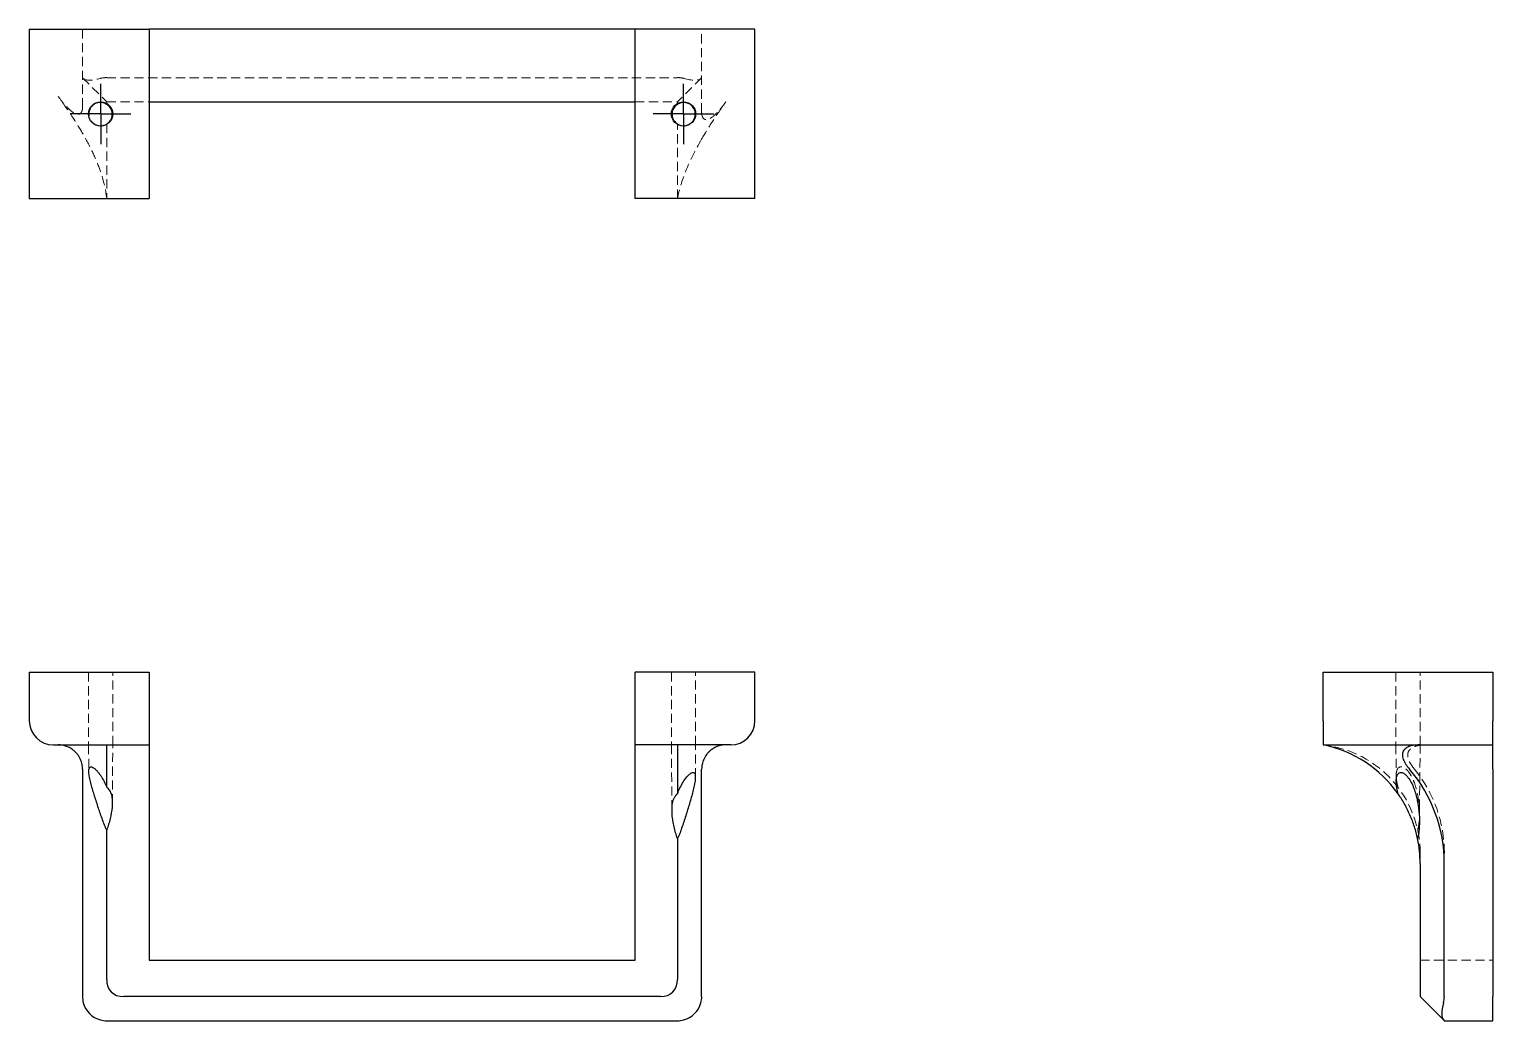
# Model space of a CAD drawing. Header units: millimetres. Extents: x 33 to 235, y 33 to 170.
import ezdxf

# ---------------------------------------------------------------- set-up
doc = ezdxf.new("R2010")
doc.units = ezdxf.units.MM
doc.linetypes.add('HIDDEN', pattern=[1.905, 1.27, -0.635])
doc.layers.add('10', color=7, linetype='Continuous')

# ---------------------------------------------------------------- blocks, each defined once
blk = doc.blocks.new('SW_CENTERMARKSYMBOL_0')
at = {"layer": '10', "color": 0}
for p, q in [((0, 2.5), (0, 4.17)), ((0, 0), (0, 2.5)), ((-2.5, 0), (-4.17, 0)), ((0, 0), (-2.5, 0)), ((0, 0), (0, -2.5)), ((0, 0), (2.5, 0)), ((2.5, 0), (4.17, 0)), ((0, -2.5), (0, -4.17))]:
    blk.add_line(p, q, dxfattribs=at)
blk = doc.blocks.new('SW_CENTERMARKSYMBOL_1')
at = {"layer": '10', "color": 0}
for p, q in [((0, 2.5), (0, 4.17)), ((0, 0), (0, 2.5)), ((-2.5, 0), (-4.17, 0)), ((0, 0), (-2.5, 0)), ((0, 0), (0, -2.5)), ((0, 0), (2.5, 0)), ((2.5, 0), (4.17, 0)), ((0, -2.5), (0, -4.17))]:
    blk.add_line(p, q, dxfattribs=at)

msp = doc.modelspace()

# ---------------------------------------------------------------- linework, layer by layer
at = {"color": 7, "linetype": 'Continuous', "lineweight": 25}
for p, q in [((33, 169.68), (33, 146.32)), ((33, 169.68), (49.51, 169.68)), ((49.51, 169.68), (49.51, 146.32)), ((116.49, 169.68), (49.51, 169.68)), ((133, 169.68), (116.49, 169.68)), ((116.49, 146.32), (116.49, 169.68)), ((133, 146.32), (133, 169.68)), ((49.51, 159.67), (116.49, 159.67)), ((33, 146.32), (49.51, 146.32)), ((133, 146.32), (116.49, 146.32)), ((33, 81.02), (33, 74.35)), ((33, 81.02), (49.51, 81.02)), ((49.51, 81.02), (49.51, 71.01)), ((116.49, 71.01), (116.49, 81.02)), ((133, 81.02), (116.49, 81.02)), ((133, 74.35), (133, 81.02)), ((211.32, 74.35), (211.32, 81.02)), ((211.32, 81.02), (234.68, 81.02)), ((234.68, 81.02), (234.68, 74.35)), ((211.32, 74.35), (211.32, 71.01)), ((234.68, 71.01), (234.68, 74.35)), ((36.34, 71.01), (43.67, 71.01)), ((43.67, 65.17), (43.67, 71.01)), ((43.67, 71.01), (49.51, 71.01)), ((122.33, 71.01), (116.49, 71.01)), ((116.49, 54.67), (116.49, 71.01)), ((122.33, 71.01), (122.33, 64.27)), ((129.66, 71.01), (122.33, 71.01)), ((211.32, 71.01), (234.68, 71.01)), ((234.68, 67.67), (234.68, 71.01)), ((40.34, 67.67), (40.34, 56.09)), ((125.66, 54.67), (125.66, 67.67)), ((234.68, 67.67), (234.68, 36.32)), ((43.67, 56.09), (43.67, 59.28)), ((122.33, 58.09), (122.33, 54.67)), ((40.34, 56.09), (40.34, 36.32)), ((43.67, 38.68), (43.67, 56.09)), ((49.51, 56.09), (49.51, 41.32)), ((116.49, 41.32), (116.49, 54.67)), ((122.33, 54.67), (122.33, 38.68)), ((125.66, 36.32), (125.66, 54.67)), ((224.67, 54.67), (224.67, 38.68)), ((228, 36.32), (228, 54.67)), ((49.51, 41.32), (116.49, 41.32)), ((224.67, 38.68), (224.67, 36.32)), ((119.97, 36.32), (46.03, 36.32)), ((224.67, 36.32), (227.89, 33.1)), ((234.68, 32.98), (234.68, 36.32)), ((43.67, 32.98), (122.33, 32.98)), ((227.89, 33.1), (228, 32.98)), ((228, 32.98), (234.68, 32.98))]:
    msp.add_line(p, q, dxfattribs=at)
at = {"color": 7, "linetype": 'HIDDEN', "lineweight": 18}
for p, q in [((40.34, 169.68), (40.34, 158.89)), ((125.66, 158.2), (125.66, 169.68)), ((40.34, 163), (43.67, 159.67)), ((43.67, 163), (122.33, 163)), ((125.66, 163), (122.33, 159.67)), ((43.67, 159.67), (43.67, 159.32)), ((43.67, 159.67), (49.51, 159.67)), ((116.49, 159.67), (122.33, 159.67)), ((122.33, 159.31), (122.33, 159.67)), ((43.67, 156.61), (43.67, 146.32)), ((122.33, 146.32), (122.33, 156.62)), ((41.17, 81.02), (41.17, 71.01)), ((44.51, 71.01), (44.51, 81.02)), ((121.49, 81.02), (121.49, 71.01)), ((124.83, 71.01), (124.83, 81.02)), ((221.33, 81.02), (221.33, 71.01)), ((224.67, 71.01), (224.67, 81.02)), ((41.17, 71.01), (41.2, 67.38)), ((44.44, 62.95), (44.51, 71.01)), ((121.49, 71.01), (121.57, 61.93)), ((124.79, 66.53), (124.83, 71.01)), ((234.68, 71.01), (219.33, 71.01)), ((221.33, 71.01), (221.38, 65.95)), ((224.57, 60.29), (224.67, 71.01)), ((225.39, 71.01), (234.68, 71.01)), ((224.67, 56.09), (224.67, 54.67)), ((228, 56.09), (228, 54.67)), ((224.67, 41.32), (234.68, 41.32))]:
    msp.add_line(p, q, dxfattribs=at)
at = {"color": 7, "linetype": 'Continuous', "lineweight": 25, "flags": 128}
msp.add_lwpolyline([(49.51, 71.01), (49.51, 70.83), (49.51, 70.55), (49.51, 70.17), (49.51, 69.7), (49.51, 69.14), (49.51, 68.5), (49.51, 67.77), (49.51, 66.97), (49.51, 66.1), (49.51, 65.16), (49.51, 64.16), (49.51, 63.11), (49.51, 62.01), (49.51, 60.88), (49.51, 59.71), (49.51, 58.52), (49.51, 57.31), (49.51, 56.09)], dxfattribs=at)
at = {"color": 7, "linetype": 'Continuous', "lineweight": 25}
for centre in [(42.84, 158), (123.16, 158)]:
    msp.add_circle(centre, 1.67, dxfattribs=at)
at = {"color": 7, "linetype": 'HIDDEN', "lineweight": 18}
for centre, radius, start, end in [((43.67, 159.67), 3.34, 90, 105), ((122.33, 159.67), 3.34, 75, 90), ((209.66, 56.09), 15.01, 0, 83.6206), ((209.66, 56.09), 18.35, 0, 39.1459)]:
    msp.add_arc(centre, radius, start, end, dxfattribs=at)
at = {"color": 7, "linetype": 'Continuous', "lineweight": 25}
for centre, radius, start, end in [((36.34, 74.35), 3.34, 180, 270), ((129.66, 74.35), 3.34, 270, 0), ((207.99, 54.67), 16.68, 35.1669, 78.463), ((207.99, 54.67), 20.01, 0, 40.5288), ((207.99, 54.67), 16.68, 0, 11.8424), ((43.67, 36.32), 3.34, 180, 195), ((122.33, 36.32), 3.34, 345, 0), ((224.67, 36.32), 3.34, 345, 0), ((43.67, 36.32), 3.34, 195, 255), ((122.33, 36.32), 3.34, 285, 345), ((43.67, 36.32), 3.34, 255, 270), ((122.33, 36.32), 3.34, 270, 285)]:
    msp.add_arc(centre, radius, start, end, dxfattribs=at)
at = {"color": 7, "linetype": 'HIDDEN', "lineweight": 18}
for centre, major_axis, start_param, end_param in [((43.67, 164.39), (3.31, 1.37), 3.272492, 4.31969), ((122.33, 164.39), (3.31, -1.37), 5.105088, 6.152286)]:
    msp.add_ellipse(centre, major_axis=major_axis, ratio=0.317837, start_param=start_param, end_param=end_param, dxfattribs=at)
at = {"color": 7, "linetype": 'Continuous', "lineweight": 25}
for centre, major_axis, ratio, start_param, end_param in [((48.39, 41.04), (-4.09, -4.09), 0.57735, 5.759587, 6.806784), ((117.61, 41.04), (4.09, -4.09), 0.57735, 5.759587, 6.806784), ((229.39, 36.32), (1.37, 3.31), 0.317837, 1.963495, 3.010693)]:
    msp.add_ellipse(centre, major_axis=major_axis, ratio=ratio, start_param=start_param, end_param=end_param, dxfattribs=at)
at = {"color": 7, "linetype": 'HIDDEN', "lineweight": 18}
for points, knots in [([(40.34, 158.89), (40.34, 158.71), (40.32, 158.56), (40.23, 158.28), (40.16, 158.15), (40, 158.03), (39.94, 158), (39.81, 157.96), (39.73, 157.96), (39.57, 157.97), (39.48, 157.99), (39.3, 158.06), (39.2, 158.11), (38.92, 158.28), (38.73, 158.43), (38.36, 158.76), (38.18, 158.95), (37.65, 159.53), (37.32, 159.96), (37, 160.39)], [0, 0, 0, 0, 0.125, 0.125, 0.25, 0.25, 0.3125, 0.3125, 0.375, 0.375, 0.4375, 0.4375, 0.5, 0.5, 0.625, 0.625, 0.75, 0.75, 1, 1, 1, 1]), ([(40.34, 155.34), (39.91, 156.08), (39.42, 156.86), (38.32, 158.54), (37.7, 159.43), (37, 160.39)], [0, 0, 0, 0, 0.5, 0.5, 1, 1, 1, 1]), ([(129, 159.67), (128.68, 159.23), (128.36, 158.81), (127.84, 158.22), (127.66, 158.03), (127.37, 157.77), (127.28, 157.69), (127.09, 157.54), (126.99, 157.48), (126.8, 157.36), (126.71, 157.32), (126.52, 157.25), (126.43, 157.23), (126.19, 157.21), (126.05, 157.26), (125.89, 157.39), (125.85, 157.44), (125.78, 157.57), (125.75, 157.64), (125.68, 157.86), (125.66, 158.02), (125.66, 158.2)], [0, 0, 0, 0, 0.25, 0.25, 0.375, 0.375, 0.4375, 0.4375, 0.5, 0.5, 0.5625, 0.5625, 0.625, 0.625, 0.75, 0.75, 0.8125, 0.8125, 0.875, 0.875, 1, 1, 1, 1]), ([(125.66, 154.54), (126.1, 155.3), (126.59, 156.1), (127.69, 157.8), (128.31, 158.7), (129, 159.67)], [0, 0, 0, 0, 0.5, 0.5, 1, 1, 1, 1]), ([(43.67, 146.32), (43.53, 147.66), (43.2, 149.02), (42.4, 151.22), (42.08, 151.98), (41.31, 153.59), (40.87, 154.43), (40.34, 155.34)], [0, 0, 0, 0, 0.5, 0.5, 0.75, 0.75, 1, 1, 1, 1]), ([(122.33, 146.32), (122.57, 147.54), (122.95, 148.8), (124.03, 151.5), (124.73, 152.94), (125.66, 154.54)], [0, 0, 0, 0, 0.5, 0.5, 1, 1, 1, 1]), ([(223.89, 67.67), (223.71, 67.88), (223.56, 68.1), (223.28, 68.55), (223.15, 68.78), (223.03, 69.14), (223, 69.25), (222.96, 69.48), (222.96, 69.6), (222.97, 69.81), (222.99, 69.91), (223.06, 70.1), (223.11, 70.18), (223.28, 70.41), (223.43, 70.54), (223.76, 70.73), (223.95, 70.8), (224.53, 70.97), (224.96, 71.01), (225.39, 71.01)], [0, 0, 0, 0, 0.125, 0.125, 0.25, 0.25, 0.3125, 0.3125, 0.375, 0.375, 0.4375, 0.4375, 0.5, 0.5, 0.625, 0.625, 0.75, 0.75, 1, 1, 1, 1]), ([(224.32, 59.28), (224.37, 59.4), (224.4, 59.53), (224.46, 59.79), (224.48, 59.93), (224.53, 60.33), (224.55, 60.6), (224.6, 61.42), (224.59, 61.97), (224.51, 63.06), (224.44, 63.61), (224.22, 64.7), (224.08, 65.24), (223.79, 66.03), (223.67, 66.29), (223.41, 66.8), (223.26, 67.05), (222.99, 67.4), (222.9, 67.51), (222.69, 67.71), (222.58, 67.8), (222.33, 67.94), (222.2, 67.99), (221.96, 68), (221.85, 67.97), (221.67, 67.86), (221.61, 67.78), (221.5, 67.6), (221.46, 67.5), (221.41, 67.28), (221.39, 67.17), (221.37, 66.93), (221.37, 66.82), (221.38, 66.45), (221.41, 66.2), (221.49, 65.69), (221.55, 65.43), (221.61, 65.17)], [0, 0, 0, 0, 0.03125, 0.03125, 0.0625, 0.0625, 0.125, 0.125, 0.25, 0.25, 0.375, 0.375, 0.5, 0.5, 0.5625, 0.5625, 0.625, 0.625, 0.65625, 0.65625, 0.6875, 0.6875, 0.71875, 0.71875, 0.75, 0.75, 0.78125, 0.78125, 0.8125, 0.8125, 0.84375, 0.84375, 0.875, 0.875, 0.9375, 0.9375, 1, 1, 1, 1])]:
    msp.add_open_spline(points, degree=3, knots=knots, dxfattribs=at)
at = {"color": 7, "linetype": 'Continuous', "lineweight": 25}
for points, knots in [([(43.67, 159.32), (43.58, 159.38), (43.37, 159.49), (43.11, 159.56), (42.76, 159.6), (42.34, 159.54), (41.91, 159.34), (41.57, 159.03), (41.36, 158.71), (41.25, 158.37), (41.19, 158.1), (41.21, 157.87), (41.22, 157.78)], [0, 0, 0, 0, 0.076901, 0.155782, 0.252, 0.423978, 0.597901, 0.716027, 0.835726, 0.894797, 0.954783, 1, 1, 1, 1]), ([(43.67, 156.61), (43.88, 156.74), (44.02, 156.88), (44.24, 157.18), (44.31, 157.33), (44.41, 157.62), (44.43, 157.76), (44.44, 158.03), (44.43, 158.16), (44.36, 158.51), (44.27, 158.72), (44.02, 159.07), (43.86, 159.21), (43.67, 159.32)], [0, 0, 0, 0, 0.125, 0.125, 0.25, 0.25, 0.375, 0.375, 0.5, 0.5, 0.75, 0.75, 1, 1, 1, 1]), ([(122.33, 156.62), (122.43, 156.56), (122.54, 156.5), (122.8, 156.42), (122.94, 156.39), (123.26, 156.37), (123.43, 156.38), (123.72, 156.46), (123.82, 156.5), (124.03, 156.61), (124.13, 156.68), (124.35, 156.87), (124.45, 156.98), (124.57, 157.17), (124.61, 157.24), (124.67, 157.37), (124.69, 157.43), (124.75, 157.61), (124.77, 157.72), (124.79, 157.93), (124.79, 158.02), (124.77, 158.28), (124.73, 158.43), (124.63, 158.68), (124.57, 158.79), (124.37, 159.08), (124.22, 159.22), (123.88, 159.43), (123.71, 159.5), (123.35, 159.58), (123.17, 159.59), (122.88, 159.54), (122.78, 159.52), (122.63, 159.47), (122.57, 159.45), (122.46, 159.39), (122.4, 159.36), (122.33, 159.31)], [0, 0, 0, 0, 0.0625, 0.0625, 0.125, 0.125, 0.1875, 0.1875, 0.21875, 0.21875, 0.25, 0.25, 0.28125, 0.28125, 0.296875, 0.296875, 0.3125, 0.3125, 0.34375, 0.34375, 0.375, 0.375, 0.4375, 0.4375, 0.5, 0.5, 0.625, 0.625, 0.75, 0.75, 0.875, 0.875, 0.9375, 0.9375, 0.96875, 0.96875, 1, 1, 1, 1]), ([(122.33, 159.31), (122.14, 159.2), (121.98, 159.06), (121.8, 158.8), (121.75, 158.7), (121.66, 158.5), (121.62, 158.39), (121.58, 158.15), (121.57, 158.03), (121.58, 157.77), (121.6, 157.63), (121.69, 157.34), (121.76, 157.19), (121.93, 156.97), (121.99, 156.9), (122.14, 156.76), (122.22, 156.69), (122.33, 156.62)], [0, 0, 0, 0, 0.25, 0.25, 0.375, 0.375, 0.5, 0.5, 0.625, 0.625, 0.75, 0.75, 0.875, 0.875, 0.9375, 0.9375, 1, 1, 1, 1]), ([(41.5, 157.06), (41.54, 157.01), (41.63, 156.88), (41.83, 156.69), (42.16, 156.48), (42.56, 156.37), (42.95, 156.36), (43.34, 156.43), (43.55, 156.55), (43.67, 156.61)], [0, 0, 0, 0, 0.047238, 0.115194, 0.223951, 0.406887, 0.5785, 0.754319, 1, 1, 1, 1]), ([(40.34, 67.67), (40.34, 67.88), (40.32, 68.1), (40.23, 68.55), (40.16, 68.78), (40, 69.14), (39.94, 69.25), (39.81, 69.48), (39.73, 69.6), (39.57, 69.81), (39.48, 69.91), (39.3, 70.1), (39.2, 70.18), (38.92, 70.41), (38.73, 70.54), (38.36, 70.73), (38.18, 70.8), (37.65, 70.97), (37.32, 71.01), (37, 71.01)], [0, 0, 0, 0, 0.125, 0.125, 0.25, 0.25, 0.3125, 0.3125, 0.375, 0.375, 0.4375, 0.4375, 0.5, 0.5, 0.625, 0.625, 0.75, 0.75, 1, 1, 1, 1]), ([(129, 71.01), (128.68, 71.01), (128.36, 70.97), (127.84, 70.81), (127.66, 70.74), (127.37, 70.59), (127.28, 70.54), (127.09, 70.41), (126.99, 70.34), (126.8, 70.19), (126.71, 70.1), (126.52, 69.91), (126.43, 69.81), (126.19, 69.49), (126.05, 69.25), (125.89, 68.9), (125.85, 68.78), (125.78, 68.55), (125.75, 68.43), (125.68, 68.1), (125.66, 67.88), (125.66, 67.67)], [0, 0, 0, 0, 0.25, 0.25, 0.375, 0.375, 0.4375, 0.4375, 0.5, 0.5, 0.5625, 0.5625, 0.625, 0.625, 0.75, 0.75, 0.8125, 0.8125, 0.875, 0.875, 1, 1, 1, 1]), ([(224.67, 71.01), (224.23, 71.01), (223.81, 70.97), (223.22, 70.81), (223.03, 70.74), (222.77, 70.59), (222.69, 70.54), (222.54, 70.41), (222.48, 70.34), (222.36, 70.19), (222.32, 70.1), (222.25, 69.91), (222.23, 69.81), (222.21, 69.49), (222.26, 69.25), (222.39, 68.9), (222.44, 68.78), (222.57, 68.55), (222.64, 68.43), (222.86, 68.1), (223.02, 67.88), (223.2, 67.67)], [0, 0, 0, 0, 0.25, 0.25, 0.375, 0.375, 0.4375, 0.4375, 0.5, 0.5, 0.5625, 0.5625, 0.625, 0.625, 0.75, 0.75, 0.8125, 0.8125, 0.875, 0.875, 1, 1, 1, 1]), ([(43.67, 59.28), (43.6, 59.4), (43.54, 59.53), (43.43, 59.79), (43.38, 59.93), (43.22, 60.33), (43.12, 60.6), (42.83, 61.42), (42.65, 61.97), (42.29, 63.06), (42.11, 63.61), (41.77, 64.7), (41.61, 65.24), (41.41, 66.03), (41.35, 66.29), (41.26, 66.8), (41.22, 67.05), (41.2, 67.4), (41.2, 67.51), (41.23, 67.71), (41.25, 67.8), (41.34, 67.94), (41.4, 67.99), (41.56, 68), (41.66, 67.97), (41.87, 67.86), (41.97, 67.78), (42.17, 67.6), (42.27, 67.5), (42.46, 67.28), (42.55, 67.17), (42.72, 66.93), (42.81, 66.82), (43.04, 66.45), (43.19, 66.2), (43.45, 65.69), (43.57, 65.43), (43.67, 65.17)], [0, 0, 0, 0, 0.03125, 0.03125, 0.0625, 0.0625, 0.125, 0.125, 0.25, 0.25, 0.375, 0.375, 0.5, 0.5, 0.5625, 0.5625, 0.625, 0.625, 0.65625, 0.65625, 0.6875, 0.6875, 0.71875, 0.71875, 0.75, 0.75, 0.78125, 0.78125, 0.8125, 0.8125, 0.84375, 0.84375, 0.875, 0.875, 0.9375, 0.9375, 1, 1, 1, 1]), ([(122.33, 64.27), (122.43, 64.55), (122.54, 64.82), (122.8, 65.35), (122.94, 65.61), (123.26, 66.12), (123.43, 66.37), (123.72, 66.71), (123.82, 66.82), (124.03, 67.01), (124.13, 67.09), (124.35, 67.2), (124.45, 67.22), (124.57, 67.2), (124.61, 67.18), (124.67, 67.12), (124.69, 67.09), (124.75, 66.96), (124.77, 66.86), (124.79, 66.64), (124.79, 66.52), (124.77, 66.15), (124.73, 65.89), (124.63, 65.36), (124.57, 65.09), (124.37, 64.26), (124.22, 63.7), (123.88, 62.57), (123.71, 62.01), (123.35, 60.88), (123.17, 60.3), (122.88, 59.46), (122.78, 59.18), (122.63, 58.76), (122.57, 58.62), (122.46, 58.35), (122.4, 58.22), (122.33, 58.09)], [0, 0, 0, 0, 0.0625, 0.0625, 0.125, 0.125, 0.1875, 0.1875, 0.21875, 0.21875, 0.25, 0.25, 0.28125, 0.28125, 0.296875, 0.296875, 0.3125, 0.3125, 0.34375, 0.34375, 0.375, 0.375, 0.4375, 0.4375, 0.5, 0.5, 0.625, 0.625, 0.75, 0.75, 0.875, 0.875, 0.9375, 0.9375, 0.96875, 0.96875, 1, 1, 1, 1]), ([(221.62, 64.27), (221.56, 64.55), (221.5, 64.82), (221.42, 65.35), (221.39, 65.61), (221.37, 66.12), (221.38, 66.37), (221.46, 66.71), (221.5, 66.82), (221.61, 67.01), (221.68, 67.09), (221.87, 67.2), (221.98, 67.22), (222.17, 67.2), (222.24, 67.18), (222.37, 67.12), (222.43, 67.09), (222.61, 66.96), (222.72, 66.86), (222.93, 66.64), (223.02, 66.52), (223.28, 66.15), (223.43, 65.89), (223.68, 65.36), (223.79, 65.09), (224.08, 64.26), (224.22, 63.7), (224.43, 62.57), (224.5, 62.01), (224.58, 60.88), (224.59, 60.3), (224.54, 59.46), (224.52, 59.18), (224.47, 58.76), (224.45, 58.62), (224.39, 58.35), (224.36, 58.22), (224.31, 58.09)], [0, 0, 0, 0, 0.0625, 0.0625, 0.125, 0.125, 0.1875, 0.1875, 0.21875, 0.21875, 0.25, 0.25, 0.28125, 0.28125, 0.296875, 0.296875, 0.3125, 0.3125, 0.34375, 0.34375, 0.375, 0.375, 0.4375, 0.4375, 0.5, 0.5, 0.625, 0.625, 0.75, 0.75, 0.875, 0.875, 0.9375, 0.9375, 0.96875, 0.96875, 1, 1, 1, 1]), ([(43.67, 65.17), (43.88, 65), (44.02, 64.8), (44.24, 64.37), (44.31, 64.14), (44.41, 63.66), (44.43, 63.41), (44.44, 62.91), (44.43, 62.66), (44.36, 61.9), (44.27, 61.37), (44.02, 60.33), (43.86, 59.81), (43.67, 59.28)], [0, 0, 0, 0, 0.125, 0.125, 0.25, 0.25, 0.375, 0.375, 0.5, 0.5, 0.75, 0.75, 1, 1, 1, 1]), ([(122.33, 58.09), (122.14, 58.64), (121.98, 59.18), (121.8, 60), (121.75, 60.27), (121.66, 60.81), (121.62, 61.08), (121.58, 61.62), (121.57, 61.88), (121.58, 62.41), (121.6, 62.67), (121.69, 63.17), (121.76, 63.42), (121.93, 63.77), (121.99, 63.88), (122.14, 64.09), (122.22, 64.19), (122.33, 64.27)], [0, 0, 0, 0, 0.25, 0.25, 0.375, 0.375, 0.5, 0.5, 0.625, 0.625, 0.75, 0.75, 0.875, 0.875, 0.9375, 0.9375, 1, 1, 1, 1]), ([(224.31, 58.09), (224.2, 58.64), (224.06, 59.18), (223.8, 60), (223.7, 60.27), (223.5, 60.81), (223.39, 61.08), (223.15, 61.62), (223.03, 61.88), (222.77, 62.41), (222.63, 62.67), (222.34, 63.17), (222.19, 63.42), (221.97, 63.77), (221.9, 63.88), (221.76, 64.09), (221.69, 64.19), (221.62, 64.27)], [0, 0, 0, 0, 0.25, 0.25, 0.375, 0.375, 0.5, 0.5, 0.625, 0.625, 0.75, 0.75, 0.875, 0.875, 0.9375, 0.9375, 1, 1, 1, 1])]:
    msp.add_open_spline(points, degree=3, knots=knots, dxfattribs=at)

# ---------------------------------------------------------------- block references
at = {"layer": '10'}
for name, p in [('SW_CENTERMARKSYMBOL_1', (42.84, 158)), ('SW_CENTERMARKSYMBOL_0', (123.16, 158))]:
    msp.add_blockref(name, p, dxfattribs=at)

doc.saveas('drawing.dxf')
